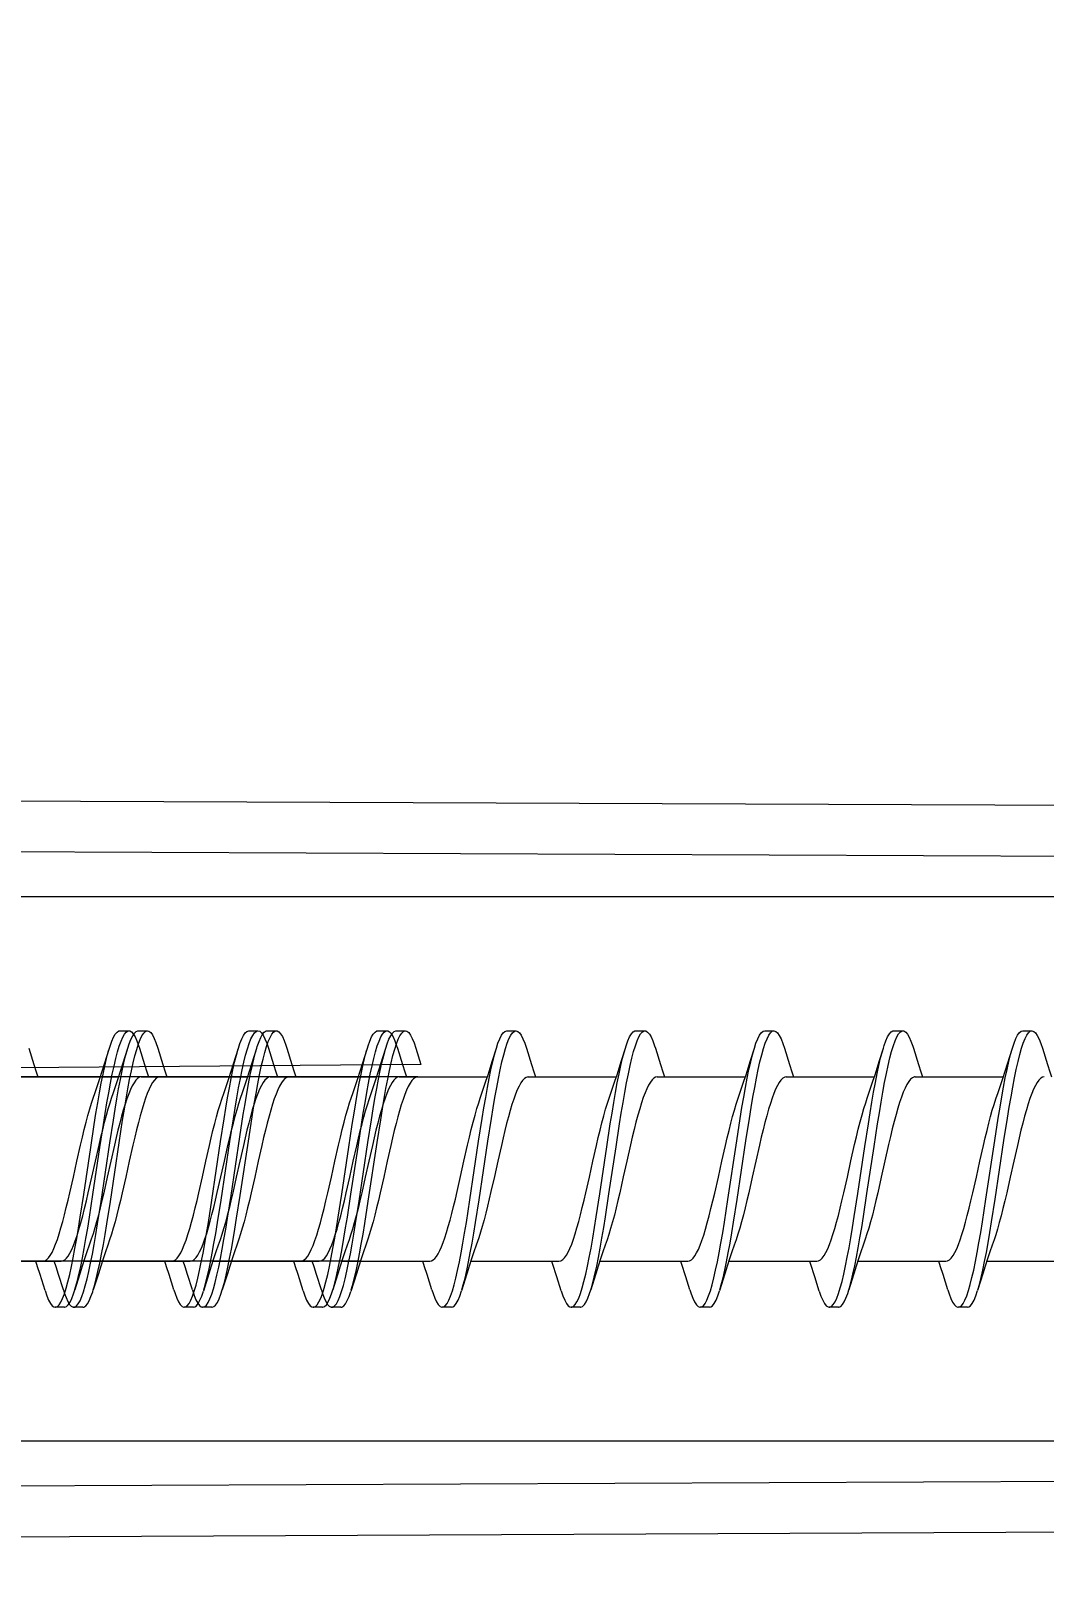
# Model space of a CAD drawing. Header units: millimetres. Extents: x -853320 to 19484, y -510814 to 9708.
# Drawn here: x 12793.67 to 12804.67, y 7130.49 to 7147.17 of the extents above; entities that cross this region are included whole.
import ezdxf

# ---------------------------------------------------------------- set-up
doc = ezdxf.new("R2010")
doc.units = ezdxf.units.MM
doc.layers.add('DS_ST_quote 1_50', color=7, linetype='Continuous')
for name, color, linetype, lineweight in [('F_ELETTRICO', 22, 'Continuous', 5), ('F_PARETE_nuove', 5, 'Continuous', 5), ('F_TUBOLARE sez.40x40', 7, 'Continuous', 5)]:
    doc.layers.add(name, color=color, linetype=linetype, lineweight=lineweight)
doc.styles.add('ARIAL', font='arial.ttf')
doc.dimstyles.new('ISO-100', dxfattribs={"dimtxt": 100, "dimasz": 5, "dimexe": 0.25, "dimexo": 6, "dimgap": 6, "dimtad": 1, "dimtxsty": 'ARIAL', "dimblk": 'ARCHTICK', "dimcen": 2.5, "dimdle": 15, "dimse1": 1, "dimse2": 1, "dimclrd": 256, "dimclre": 256, "dimclrt": 256, "dimadec": 0, "dimazin": 0, "dimtfac": 1, "dimtmove": 0, "dimatfit": 3, "dimldrblk": 'ARCHTICK', "dimfxl": 1, "dimlwd": -1, "dimlwe": -1, "dimarcsym": 0})

# ---------------------------------------------------------------- blocks, each defined once
blk = doc.blocks.new('SCATOLA INCASSO_1 P_sezione e pianta')
at = {"layer": 'F_ELETTRICO'}
for p, q in [((55461.486, -13680.195), (55437.364, -13680.087)), ((55461.477, -13680.747), (55437.364, -13680.639)), ((55462.472, -13681.173), (55437.364, -13681.173)), ((55448.551, -13682.628), (55448.451, -13682.628)), ((55448.531, -13682.724), (55448.55, -13682.774)), ((55448.751, -13682.628), (55448.651, -13682.628)), ((55448.739, -13682.743), (55448.758, -13682.797)), ((55449.951, -13682.628), (55449.851, -13682.628)), ((55449.941, -13682.748), (55449.96, -13682.803)), ((55450.151, -13682.628), (55450.051, -13682.628)), ((55450.13, -13682.72), (55450.149, -13682.77)), ((55451.351, -13682.628), (55451.251, -13682.628)), ((55451.332, -13682.725), (55451.351, -13682.775)), ((55451.551, -13682.628), (55451.451, -13682.628)), ((55451.54, -13682.744), (55451.559, -13682.799)), ((55452.751, -13682.628), (55452.651, -13682.628)), ((55452.704, -13682.669), (55452.723, -13682.704)), ((55452.723, -13682.704), (55452.742, -13682.749)), ((55452.742, -13682.749), (55452.761, -13682.805)), ((55452.751, -13682.628), (55452.765, -13682.631)), ((55452.804, -13682.669), (55452.823, -13682.704)), ((55454.151, -13682.628), (55454.051, -13682.628)), ((55454.132, -13682.726), (55454.151, -13682.777)), ((55455.551, -13682.628), (55455.451, -13682.628)), ((55455.523, -13682.705), (55455.542, -13682.751)), ((55456.951, -13682.628), (55456.851, -13682.628)), ((55456.933, -13682.727), (55456.952, -13682.778)), ((55458.351, -13682.628), (55458.251, -13682.628)), ((55458.324, -13682.706), (55458.343, -13682.752)), ((55448.719, -13682.992), (55448.664, -13682.816)), ((55448.919, -13682.992), (55448.864, -13682.816)), ((55450.119, -13682.992), (55450.06, -13682.803)), ((55450.319, -13682.992), (55450.264, -13682.816)), ((55451.519, -13682.992), (55451.464, -13682.816)), ((55451.719, -13682.992), (55451.659, -13682.799)), ((55452.919, -13682.992), (55452.861, -13682.805)), ((55453.942, -13682.805), (55453.894, -13682.959)), ((55454.319, -13682.992), (55454.264, -13682.816)), ((55455.339, -13682.816), (55455.294, -13682.959)), ((55455.719, -13682.992), (55455.661, -13682.806)), ((55456.742, -13682.804), (55456.694, -13682.959)), ((55457.119, -13682.992), (55457.064, -13682.816)), ((55458.519, -13682.992), (55458.462, -13682.808)), ((55451.762, -13683.128), (55442.717, -13683.128)), ((55447.362, -13683.128), (55448.317, -13683.128)), ((55447.562, -13683.128), (55448.517, -13683.128)), ((55448.762, -13683.128), (55449.717, -13683.128)), ((55448.962, -13683.128), (55449.917, -13683.128)), ((55450.162, -13683.128), (55451.117, -13683.128)), ((55450.362, -13683.128), (55451.317, -13683.128)), ((55451.562, -13683.128), (55452.517, -13683.128)), ((55452.962, -13683.128), (55453.917, -13683.128)), ((55454.362, -13683.128), (55455.317, -13683.128)), ((55455.762, -13683.128), (55456.717, -13683.128)), ((55457.162, -13683.128), (55458.117, -13683.128)), ((55458.562, -13683.128), (55459.517, -13683.128)), ((55448.722, -13683.604), (55448.76, -13683.851)), ((55448.822, -13683.604), (55448.86, -13683.851)), ((55448.911, -13683.534), (55448.949, -13683.777)), ((55449.011, -13683.534), (55449.049, -13683.777)), ((55450.113, -13683.546), (55450.151, -13683.79)), ((55450.213, -13683.546), (55450.251, -13683.79)), ((55450.32, -13683.595), (55450.359, -13683.842)), ((55450.42, -13683.595), (55450.459, -13683.842)), ((55451.522, -13683.607), (55451.56, -13683.854)), ((55451.622, -13683.607), (55451.66, -13683.854)), ((55451.711, -13683.537), (55451.749, -13683.78)), ((55451.811, -13683.537), (55451.849, -13683.78)), ((55452.913, -13683.549), (55452.951, -13683.793)), ((55453.013, -13683.549), (55453.051, -13683.793)), ((55454.323, -13683.61), (55454.361, -13683.858)), ((55454.423, -13683.61), (55454.461, -13683.858)), ((55455.714, -13683.552), (55455.752, -13683.796)), ((55455.814, -13683.552), (55455.852, -13683.796)), ((55457.123, -13683.614), (55457.161, -13683.861)), ((55457.223, -13683.614), (55457.261, -13683.861)), ((55458.514, -13683.555), (55458.552, -13683.8)), ((55458.614, -13683.555), (55458.652, -13683.8)), ((55448.949, -13683.777), (55449.044, -13684.413)), ((55449.049, -13683.777), (55449.144, -13684.413)), ((55450.151, -13683.79), (55450.246, -13684.426)), ((55450.251, -13683.79), (55450.346, -13684.426)), ((55451.749, -13683.78), (55451.844, -13684.417)), ((55451.849, -13683.78), (55451.944, -13684.417)), ((55448.76, -13683.851), (55448.836, -13684.362)), ((55448.86, -13683.851), (55448.936, -13684.362)), ((55449.216, -13684.041), (55449.177, -13683.87)), ((55450.359, -13683.842), (55450.454, -13684.478)), ((55450.416, -13684.041), (55450.377, -13683.868)), ((55450.459, -13683.842), (55450.554, -13684.478)), ((55451.56, -13683.854), (55451.637, -13684.365)), ((55451.66, -13683.854), (55451.737, -13684.365)), ((55451.816, -13684.041), (55451.777, -13683.868)), ((55452.951, -13683.793), (55453.046, -13684.43)), ((55453.051, -13683.793), (55453.146, -13684.43)), ((55454.21, -13683.871), (55454.248, -13684.041)), ((55454.361, -13683.858), (55454.437, -13684.368)), ((55454.461, -13683.858), (55454.537, -13684.368)), ((55455.609, -13683.867), (55455.648, -13684.041)), ((55455.752, -13683.796), (55455.847, -13684.433)), ((55455.852, -13683.796), (55455.947, -13684.433)), ((55457.161, -13683.861), (55457.238, -13684.371)), ((55457.261, -13683.861), (55457.338, -13684.371)), ((55458.409, -13683.869), (55458.448, -13684.041)), ((55458.552, -13683.8), (55458.647, -13684.436)), ((55458.652, -13683.8), (55458.747, -13684.436)), ((55458.816, -13684.041), (55458.777, -13683.868)), ((55448.687, -13684.215), (55448.726, -13684.388)), ((55448.887, -13684.214), (55448.926, -13684.387)), ((55449.093, -13684.386), (55449.055, -13684.215)), ((55450.087, -13684.214), (55450.125, -13684.384)), ((55450.287, -13684.214), (55450.325, -13684.384)), ((55450.693, -13684.385), (55450.655, -13684.214)), ((55451.487, -13684.214), (55451.526, -13684.387)), ((55451.686, -13684.213), (55451.724, -13684.381)), ((55452.093, -13684.383), (55452.054, -13684.214)), ((55452.887, -13684.215), (55452.926, -13684.388)), ((55453.293, -13684.383), (55453.254, -13684.214)), ((55454.694, -13684.389), (55454.655, -13684.215)), ((55456.094, -13684.388), (55456.055, -13684.215)), ((55457.087, -13684.217), (55457.127, -13684.393)), ((55457.495, -13684.395), (55457.455, -13684.217)), ((55448.836, -13684.362), (55448.874, -13684.61)), ((55448.936, -13684.362), (55448.974, -13684.61)), ((55449.044, -13684.413), (55449.082, -13684.66)), ((55449.144, -13684.413), (55449.182, -13684.66)), ((55450.246, -13684.426), (55450.284, -13684.672)), ((55450.346, -13684.426), (55450.384, -13684.672)), ((55451.637, -13684.365), (55451.675, -13684.613)), ((55451.737, -13684.365), (55451.775, -13684.613)), ((55451.844, -13684.417), (55451.883, -13684.663)), ((55451.944, -13684.417), (55451.983, -13684.663)), ((55453.046, -13684.43), (55453.085, -13684.675)), ((55453.146, -13684.43), (55453.185, -13684.675)), ((55454.437, -13684.368), (55454.475, -13684.617)), ((55454.537, -13684.368), (55454.575, -13684.617)), ((55455.847, -13684.433), (55455.885, -13684.678)), ((55455.947, -13684.433), (55455.985, -13684.678)), ((55457.238, -13684.371), (55457.276, -13684.62)), ((55457.338, -13684.371), (55457.376, -13684.62)), ((55458.647, -13684.436), (55458.686, -13684.681)), ((55458.747, -13684.436), (55458.786, -13684.681)), ((55450.454, -13684.478), (55450.492, -13684.721)), ((55450.554, -13684.478), (55450.592, -13684.721)), ((55452.385, -13685.128), (55443.34, -13685.128)), ((55447.985, -13685.128), (55448.94, -13685.128)), ((55448.185, -13685.128), (55449.14, -13685.128)), ((55448.986, -13685.27), (55449.039, -13685.44)), ((55449.186, -13685.27), (55449.239, -13685.44)), ((55449.385, -13685.128), (55450.34, -13685.128)), ((55449.585, -13685.128), (55450.54, -13685.128)), ((55450.386, -13685.27), (55450.439, -13685.44)), ((55450.586, -13685.27), (55450.639, -13685.44)), ((55450.785, -13685.128), (55451.74, -13685.128)), ((55450.985, -13685.128), (55451.94, -13685.128)), ((55451.786, -13685.27), (55451.839, -13685.44)), ((55451.986, -13685.27), (55452.039, -13685.44)), ((55452.185, -13685.128), (55453.14, -13685.128)), ((55453.148, -13685.152), (55453.194, -13685.296)), ((55453.585, -13685.128), (55454.54, -13685.128)), ((55454.548, -13685.152), (55454.594, -13685.296)), ((55454.985, -13685.128), (55455.94, -13685.128)), ((55455.948, -13685.152), (55455.994, -13685.296)), ((55456.385, -13685.128), (55457.34, -13685.128)), ((55457.348, -13685.152), (55457.394, -13685.296)), ((55457.785, -13685.128), (55458.74, -13685.128)), ((55458.786, -13685.27), (55458.839, -13685.44)), ((55453.194, -13685.296), (55453.239, -13685.44)), ((55454.594, -13685.296), (55454.639, -13685.44)), ((55455.994, -13685.296), (55456.039, -13685.44)), ((55457.394, -13685.296), (55457.439, -13685.44)), ((55449.146, -13685.463), (55449.165, -13685.516)), ((55449.354, -13685.486), (55449.373, -13685.535)), ((55450.556, -13685.491), (55450.575, -13685.54)), ((55450.744, -13685.458), (55450.763, -13685.512)), ((55451.946, -13685.464), (55451.965, -13685.517)), ((55452.154, -13685.487), (55452.173, -13685.536)), ((55453.356, -13685.493), (55453.375, -13685.541)), ((55454.747, -13685.466), (55454.766, -13685.519)), ((55456.156, -13685.494), (55456.176, -13685.542)), ((55457.547, -13685.467), (55457.566, -13685.52)), ((55458.957, -13685.495), (55458.976, -13685.543)), ((55449.151, -13685.628), (55449.251, -13685.628)), ((55449.351, -13685.628), (55449.451, -13685.628)), ((55450.551, -13685.628), (55450.651, -13685.628)), ((55450.751, -13685.628), (55450.851, -13685.628)), ((55451.951, -13685.628), (55452.051, -13685.628)), ((55452.151, -13685.628), (55452.251, -13685.628)), ((55453.351, -13685.628), (55453.451, -13685.628)), ((55454.751, -13685.628), (55454.851, -13685.628)), ((55456.151, -13685.628), (55456.251, -13685.628)), ((55457.551, -13685.628), (55457.651, -13685.628)), ((55458.951, -13685.628), (55459.051, -13685.628)), ((55468.094, -13687.082), (55437.364, -13687.082)), ((55437.364, -13687.617), (55468.094, -13687.489)), ((55437.364, -13688.169), (55468.094, -13688.041))]:
    blk.add_line(p, q, dxfattribs=at)
for points in [[(55448.341, -13682.808), (55448.36, -13682.752), (55448.379, -13682.706), (55448.398, -13682.67), (55448.417, -13682.645), (55448.436, -13682.631), (55448.451, -13682.628)], [(55448.451, -13682.628), (55448.455, -13682.628), (55448.474, -13682.636), (55448.493, -13682.654), (55448.512, -13682.684), (55448.531, -13682.724)], [(55448.539, -13682.816), (55448.549, -13682.784), (55448.568, -13682.732), (55448.587, -13682.69), (55448.606, -13682.659), (55448.625, -13682.638), (55448.644, -13682.629), (55448.651, -13682.628)], [(55448.55, -13682.774), (55448.569, -13682.834), (55448.589, -13682.903), (55448.608, -13682.982), (55448.627, -13683.069), (55448.646, -13683.163)], [(55448.551, -13682.628), (55448.555, -13682.628), (55448.574, -13682.636), (55448.593, -13682.654), (55448.612, -13682.684), (55448.631, -13682.724), (55448.65, -13682.774), (55448.664, -13682.816)], [(55448.651, -13682.628), (55448.663, -13682.63), (55448.682, -13682.642), (55448.701, -13682.665), (55448.72, -13682.699), (55448.739, -13682.743)], [(55448.751, -13682.628), (55448.763, -13682.63), (55448.782, -13682.642), (55448.801, -13682.665), (55448.82, -13682.699), (55448.839, -13682.743), (55448.858, -13682.797), (55448.864, -13682.816)], [(55449.739, -13682.816), (55449.751, -13682.778), (55449.77, -13682.727), (55449.789, -13682.687), (55449.808, -13682.656), (55449.827, -13682.637), (55449.846, -13682.628), (55449.851, -13682.628)], [(55449.851, -13682.628), (55449.865, -13682.631), (55449.884, -13682.644), (55449.903, -13682.668), (55449.922, -13682.703), (55449.941, -13682.748)], [(55449.939, -13682.816), (55449.958, -13682.756), (55449.978, -13682.709), (55449.997, -13682.673), (55450.016, -13682.647), (55450.035, -13682.632), (55450.051, -13682.628)], [(55449.951, -13682.628), (55449.965, -13682.631), (55449.984, -13682.644), (55450.003, -13682.668), (55450.022, -13682.703), (55450.041, -13682.748), (55450.06, -13682.803)], [(55450.051, -13682.628), (55450.054, -13682.628), (55450.073, -13682.635), (55450.092, -13682.652), (55450.111, -13682.681), (55450.13, -13682.72)], [(55450.149, -13682.77), (55450.168, -13682.829), (55450.187, -13682.898), (55450.206, -13682.975), (55450.225, -13683.062), (55450.244, -13683.156)], [(55450.151, -13682.628), (55450.154, -13682.628), (55450.173, -13682.635), (55450.192, -13682.652), (55450.211, -13682.681), (55450.23, -13682.72), (55450.249, -13682.77), (55450.264, -13682.816)], [(55451.141, -13682.807), (55451.16, -13682.751), (55451.179, -13682.705), (55451.199, -13682.67), (55451.218, -13682.645), (55451.237, -13682.631), (55451.251, -13682.628)], [(55451.251, -13682.628), (55451.256, -13682.628), (55451.275, -13682.636), (55451.294, -13682.655), (55451.313, -13682.685), (55451.332, -13682.725)], [(55451.339, -13682.816), (55451.349, -13682.783), (55451.368, -13682.731), (55451.387, -13682.689), (55451.406, -13682.658), (55451.425, -13682.638), (55451.444, -13682.628), (55451.451, -13682.628)], [(55451.351, -13682.628), (55451.356, -13682.628), (55451.375, -13682.636), (55451.394, -13682.655), (55451.413, -13682.685), (55451.432, -13682.725), (55451.451, -13682.775), (55451.464, -13682.816)], [(55451.351, -13682.775), (55451.37, -13682.835), (55451.389, -13682.905), (55451.408, -13682.984), (55451.427, -13683.071), (55451.446, -13683.166)], [(55451.451, -13682.628), (55451.463, -13682.63), (55451.483, -13682.642), (55451.502, -13682.666), (55451.521, -13682.7), (55451.54, -13682.744)], [(55451.551, -13682.628), (55451.563, -13682.63), (55451.583, -13682.642), (55451.602, -13682.666), (55451.621, -13682.7), (55451.64, -13682.744), (55451.659, -13682.799)], [(55452.539, -13682.816), (55452.551, -13682.777), (55452.57, -13682.726), (55452.589, -13682.686), (55452.608, -13682.656), (55452.627, -13682.636), (55452.646, -13682.628), (55452.651, -13682.628)], [(55452.651, -13682.628), (55452.665, -13682.631), (55452.684, -13682.644), (55452.704, -13682.669)], [(55452.765, -13682.631), (55452.784, -13682.644), (55452.804, -13682.669)], [(55452.823, -13682.704), (55452.842, -13682.749), (55452.861, -13682.805)], [(55453.942, -13682.805), (55453.961, -13682.75), (55453.98, -13682.704), (55453.999, -13682.669), (55454.018, -13682.644), (55454.037, -13682.631), (55454.051, -13682.628)], [(55454.051, -13682.628), (55454.056, -13682.628), (55454.075, -13682.636), (55454.094, -13682.656), (55454.113, -13682.685), (55454.132, -13682.726)], [(55454.151, -13682.628), (55454.156, -13682.628), (55454.175, -13682.636), (55454.194, -13682.656), (55454.213, -13682.685), (55454.232, -13682.726), (55454.251, -13682.777), (55454.264, -13682.816)], [(55454.151, -13682.777), (55454.17, -13682.837), (55454.189, -13682.907), (55454.209, -13682.986), (55454.228, -13683.073), (55454.247, -13683.168)], [(55455.339, -13682.816), (55455.352, -13682.775), (55455.371, -13682.725), (55455.39, -13682.685), (55455.409, -13682.655), (55455.428, -13682.636), (55455.447, -13682.628), (55455.451, -13682.628)], [(55455.451, -13682.628), (55455.466, -13682.631), (55455.485, -13682.645), (55455.504, -13682.67), (55455.523, -13682.705)], [(55455.542, -13682.751), (55455.561, -13682.806), (55455.58, -13682.872), (55455.599, -13682.947), (55455.618, -13683.03), (55455.637, -13683.121)], [(55455.551, -13682.628), (55455.566, -13682.631), (55455.585, -13682.645), (55455.604, -13682.67), (55455.623, -13682.705), (55455.642, -13682.751), (55455.661, -13682.806)], [(55456.742, -13682.804), (55456.761, -13682.748), (55456.78, -13682.703), (55456.799, -13682.668), (55456.819, -13682.644), (55456.838, -13682.631), (55456.851, -13682.628)], [(55456.851, -13682.628), (55456.857, -13682.628), (55456.876, -13682.637), (55456.895, -13682.656), (55456.914, -13682.686), (55456.933, -13682.727)], [(55456.951, -13682.628), (55456.957, -13682.628), (55456.976, -13682.637), (55456.995, -13682.656), (55457.014, -13682.686), (55457.033, -13682.727), (55457.052, -13682.778), (55457.064, -13682.816)], [(55456.952, -13682.778), (55456.971, -13682.839), (55456.99, -13682.909), (55457.009, -13682.988), (55457.028, -13683.076), (55457.047, -13683.171)], [(55458.139, -13682.816), (55458.152, -13682.774), (55458.171, -13682.724), (55458.19, -13682.684), (55458.209, -13682.654), (55458.228, -13682.636), (55458.247, -13682.628), (55458.251, -13682.628)], [(55458.251, -13682.628), (55458.266, -13682.631), (55458.285, -13682.645), (55458.304, -13682.67), (55458.324, -13682.706)], [(55458.343, -13682.752), (55458.362, -13682.808), (55458.381, -13682.874), (55458.4, -13682.949), (55458.419, -13683.032), (55458.438, -13683.123)], [(55458.351, -13682.628), (55458.366, -13682.631), (55458.385, -13682.645), (55458.404, -13682.67), (55458.424, -13682.706), (55458.443, -13682.752), (55458.462, -13682.808)], [(55448.341, -13682.808), (55448.286, -13682.985), (55448.26, -13683.066), (55448.24, -13683.128)], [(55448.539, -13682.816), (55448.486, -13682.985), (55448.46, -13683.066), (55448.44, -13683.128)], [(55448.664, -13682.816), (55448.669, -13682.834), (55448.689, -13682.903), (55448.708, -13682.982), (55448.727, -13683.069), (55448.746, -13683.163)], [(55448.758, -13682.797), (55448.777, -13682.861), (55448.796, -13682.935)], [(55448.796, -13682.935), (55448.815, -13683.016), (55448.834, -13683.107)], [(55448.864, -13682.816), (55448.877, -13682.861), (55448.896, -13682.935), (55448.915, -13683.016), (55448.934, -13683.107)], [(55449.739, -13682.816), (55449.686, -13682.985), (55449.66, -13683.066), (55449.64, -13683.128)], [(55449.939, -13682.816), (55449.886, -13682.985), (55449.86, -13683.066), (55449.84, -13683.128)], [(55449.96, -13682.803), (55449.979, -13682.868), (55449.998, -13682.942), (55450.017, -13683.025), (55450.036, -13683.116)], [(55450.064, -13682.816), (55450.079, -13682.868), (55450.098, -13682.942), (55450.117, -13683.025), (55450.136, -13683.116)], [(55450.264, -13682.816), (55450.268, -13682.829), (55450.287, -13682.898), (55450.306, -13682.975), (55450.325, -13683.062), (55450.344, -13683.156)], [(55451.141, -13682.807), (55451.086, -13682.985), (55451.06, -13683.066), (55451.04, -13683.128)], [(55451.339, -13682.816), (55451.286, -13682.985), (55451.26, -13683.066), (55451.24, -13683.128)], [(55451.464, -13682.816), (55451.47, -13682.835), (55451.489, -13682.905), (55451.508, -13682.984), (55451.527, -13683.071), (55451.546, -13683.166)], [(55451.559, -13682.799), (55451.578, -13682.863), (55451.597, -13682.936)], [(55451.597, -13682.936), (55451.616, -13683.019), (55451.635, -13683.109)], [(55451.664, -13682.816), (55451.678, -13682.863), (55451.697, -13682.936), (55451.716, -13683.019), (55451.735, -13683.109)], [(55452.539, -13682.816), (55452.486, -13682.985), (55452.46, -13683.066), (55452.44, -13683.128)], [(55452.761, -13682.805), (55452.78, -13682.87), (55452.799, -13682.944), (55452.818, -13683.028), (55452.837, -13683.119), (55452.856, -13683.217), (55452.875, -13683.322), (55452.894, -13683.433), (55452.913, -13683.549)], [(55452.864, -13682.816), (55452.88, -13682.87), (55452.899, -13682.944), (55452.918, -13683.028), (55452.937, -13683.119)], [(55454.264, -13682.816), (55454.27, -13682.837), (55454.289, -13682.907), (55454.309, -13682.986), (55454.328, -13683.073), (55454.347, -13683.168)], [(55455.664, -13682.816), (55455.68, -13682.872), (55455.699, -13682.947), (55455.718, -13683.03), (55455.737, -13683.121)], [(55457.064, -13682.816), (55457.071, -13682.839), (55457.09, -13682.909), (55457.109, -13682.988), (55457.128, -13683.076), (55457.147, -13683.171)], [(55458.139, -13682.816), (55458.086, -13682.985), (55458.06, -13683.066), (55458.04, -13683.128)], [(55458.464, -13682.816), (55458.481, -13682.874), (55458.5, -13682.949), (55458.519, -13683.032), (55458.538, -13683.123)], [(55448.842, -13683.366), (55448.821, -13683.303), (55448.795, -13683.229), (55448.77, -13683.152), (55448.745, -13683.073), (55448.719, -13682.992)], [(55448.834, -13683.107), (55448.854, -13683.204), (55448.873, -13683.308), (55448.892, -13683.419), (55448.911, -13683.534)], [(55449.04, -13683.359), (55449.021, -13683.303), (55448.995, -13683.229), (55448.97, -13683.152), (55448.945, -13683.073), (55448.919, -13682.992)], [(55448.934, -13683.107), (55448.954, -13683.204), (55448.973, -13683.308), (55448.992, -13683.419), (55449.011, -13683.534)], [(55450.036, -13683.116), (55450.055, -13683.214), (55450.074, -13683.319), (55450.094, -13683.43), (55450.113, -13683.546)], [(55450.24, -13683.359), (55450.221, -13683.303), (55450.195, -13683.229), (55450.17, -13683.152), (55450.145, -13683.073), (55450.119, -13682.992)], [(55450.136, -13683.116), (55450.155, -13683.214), (55450.174, -13683.319), (55450.194, -13683.43), (55450.213, -13683.546)], [(55450.442, -13683.365), (55450.421, -13683.303), (55450.395, -13683.229), (55450.37, -13683.152), (55450.345, -13683.073), (55450.319, -13682.992)], [(55451.64, -13683.359), (55451.621, -13683.303), (55451.595, -13683.229), (55451.57, -13683.152), (55451.545, -13683.073), (55451.519, -13682.992)], [(55451.635, -13683.109), (55451.654, -13683.207), (55451.673, -13683.311), (55451.692, -13683.422), (55451.711, -13683.537)], [(55451.842, -13683.366), (55451.821, -13683.303), (55451.795, -13683.229), (55451.77, -13683.152), (55451.745, -13683.073), (55451.719, -13682.992)], [(55451.735, -13683.109), (55451.754, -13683.207), (55451.773, -13683.311), (55451.792, -13683.422), (55451.811, -13683.537)], [(55453.021, -13683.303), (55452.995, -13683.229), (55452.97, -13683.152), (55452.945, -13683.073), (55452.919, -13682.992)], [(55452.937, -13683.119), (55452.956, -13683.217), (55452.975, -13683.322), (55452.994, -13683.433), (55453.013, -13683.549)], [(55453.894, -13682.959), (55453.848, -13683.103), (55453.84, -13683.128)], [(55454.44, -13683.359), (55454.421, -13683.303), (55454.395, -13683.229), (55454.37, -13683.152), (55454.345, -13683.073), (55454.319, -13682.992)], [(55455.294, -13682.959), (55455.248, -13683.103), (55455.24, -13683.128)], [(55455.637, -13683.121), (55455.656, -13683.22), (55455.675, -13683.325), (55455.695, -13683.436), (55455.714, -13683.552)], [(55455.84, -13683.359), (55455.821, -13683.303), (55455.795, -13683.229), (55455.77, -13683.152), (55455.745, -13683.073), (55455.719, -13682.992)], [(55455.737, -13683.121), (55455.756, -13683.22), (55455.775, -13683.325), (55455.795, -13683.436), (55455.814, -13683.552)], [(55456.694, -13682.959), (55456.648, -13683.103), (55456.64, -13683.128)], [(55457.242, -13683.365), (55457.221, -13683.303), (55457.195, -13683.229), (55457.17, -13683.152), (55457.145, -13683.073), (55457.119, -13682.992)], [(55458.64, -13683.359), (55458.621, -13683.303), (55458.595, -13683.229), (55458.57, -13683.152), (55458.545, -13683.073), (55458.519, -13682.992)], [(55448.317, -13683.128), (55448.338, -13683.132), (55448.357, -13683.144), (55448.377, -13683.163), (55448.396, -13683.19), (55448.416, -13683.223), (55448.435, -13683.264), (55448.454, -13683.311), (55448.474, -13683.364), (55448.493, -13683.423), (55448.513, -13683.488), (55448.532, -13683.558), (55448.552, -13683.632), (55448.571, -13683.709), (55448.59, -13683.789), (55448.61, -13683.871)], [(55448.517, -13683.128), (55448.535, -13683.131), (55448.554, -13683.141), (55448.573, -13683.159), (55448.592, -13683.184), (55448.611, -13683.215), (55448.63, -13683.254), (55448.649, -13683.299), (55448.669, -13683.35), (55448.688, -13683.408), (55448.708, -13683.473), (55448.728, -13683.544), (55448.749, -13683.619), (55448.769, -13683.699), (55448.789, -13683.783), (55448.809, -13683.868)], [(55448.646, -13683.163), (55448.665, -13683.265), (55448.684, -13683.373), (55448.703, -13683.486), (55448.722, -13683.604)], [(55448.746, -13683.163), (55448.765, -13683.265), (55448.784, -13683.373), (55448.803, -13683.486), (55448.822, -13683.604)], [(55449.717, -13683.128), (55449.736, -13683.131), (55449.755, -13683.142), (55449.775, -13683.161), (55449.794, -13683.186), (55449.813, -13683.219), (55449.833, -13683.258), (55449.852, -13683.305), (55449.871, -13683.357), (55449.891, -13683.416), (55449.911, -13683.482), (55449.931, -13683.553), (55449.951, -13683.628), (55449.97, -13683.706), (55449.99, -13683.788), (55450.01, -13683.871)], [(55449.917, -13683.128), (55449.939, -13683.133), (55449.959, -13683.146), (55449.979, -13683.166), (55449.999, -13683.194), (55450.018, -13683.228), (55450.037, -13683.269), (55450.056, -13683.316), (55450.075, -13683.369), (55450.095, -13683.428), (55450.114, -13683.492), (55450.133, -13683.561), (55450.152, -13683.634), (55450.171, -13683.71), (55450.191, -13683.79), (55450.21, -13683.872)], [(55450.244, -13683.156), (55450.263, -13683.257), (55450.282, -13683.364), (55450.301, -13683.477), (55450.32, -13683.595)], [(55450.344, -13683.156), (55450.363, -13683.257), (55450.382, -13683.364), (55450.401, -13683.477), (55450.42, -13683.595)], [(55451.117, -13683.128), (55451.135, -13683.131), (55451.154, -13683.141), (55451.173, -13683.159), (55451.192, -13683.184), (55451.211, -13683.215), (55451.23, -13683.254), (55451.25, -13683.299), (55451.269, -13683.351), (55451.289, -13683.409), (55451.308, -13683.474), (55451.329, -13683.544), (55451.349, -13683.62), (55451.369, -13683.7), (55451.389, -13683.783), (55451.409, -13683.869)], [(55451.317, -13683.128), (55451.337, -13683.132), (55451.356, -13683.143), (55451.376, -13683.162), (55451.395, -13683.187), (55451.414, -13683.22), (55451.433, -13683.259), (55451.452, -13683.305), (55451.471, -13683.356), (55451.49, -13683.413), (55451.509, -13683.477), (55451.529, -13683.546), (55451.549, -13683.621), (55451.569, -13683.7), (55451.589, -13683.783), (55451.609, -13683.868)], [(55451.446, -13683.166), (55451.465, -13683.267), (55451.484, -13683.376), (55451.503, -13683.489), (55451.522, -13683.607)], [(55451.546, -13683.166), (55451.565, -13683.267), (55451.584, -13683.376), (55451.603, -13683.489), (55451.622, -13683.607)], [(55452.517, -13683.128), (55452.535, -13683.131), (55452.553, -13683.141), (55452.571, -13683.157), (55452.589, -13683.178)], [(55452.589, -13683.178), (55452.607, -13683.207), (55452.625, -13683.242), (55452.643, -13683.283), (55452.661, -13683.33), (55452.68, -13683.382), (55452.698, -13683.44), (55452.717, -13683.504), (55452.736, -13683.573), (55452.755, -13683.647), (55452.775, -13683.723), (55452.794, -13683.802), (55452.812, -13683.883)], [(55453.917, -13683.128), (55453.939, -13683.132), (55453.959, -13683.145), (55453.979, -13683.165), (55453.998, -13683.193), (55454.017, -13683.227), (55454.036, -13683.267), (55454.056, -13683.314), (55454.075, -13683.367), (55454.094, -13683.426), (55454.113, -13683.49), (55454.133, -13683.559), (55454.152, -13683.632), (55454.171, -13683.709), (55454.19, -13683.789), (55454.21, -13683.871)], [(55454.247, -13683.168), (55454.266, -13683.27), (55454.285, -13683.378), (55454.304, -13683.492), (55454.323, -13683.61)], [(55454.347, -13683.168), (55454.366, -13683.27), (55454.385, -13683.378), (55454.404, -13683.492), (55454.423, -13683.61)], [(55455.317, -13683.128), (55455.336, -13683.131), (55455.355, -13683.142), (55455.374, -13683.16), (55455.393, -13683.185), (55455.412, -13683.217), (55455.432, -13683.256), (55455.451, -13683.301), (55455.47, -13683.352), (55455.489, -13683.41), (55455.509, -13683.474), (55455.528, -13683.544), (55455.548, -13683.619), (55455.568, -13683.698), (55455.589, -13683.782), (55455.609, -13683.867)], [(55456.717, -13683.128), (55456.736, -13683.131), (55456.756, -13683.143), (55456.776, -13683.162), (55456.796, -13683.189), (55456.815, -13683.223), (55456.835, -13683.263), (55456.854, -13683.31), (55456.873, -13683.361), (55456.892, -13683.419), (55456.911, -13683.482), (55456.93, -13683.551), (55456.95, -13683.624), (55456.969, -13683.702), (55456.989, -13683.784), (55457.009, -13683.868)], [(55457.047, -13683.171), (55457.066, -13683.273), (55457.085, -13683.381), (55457.104, -13683.495), (55457.123, -13683.614)], [(55457.147, -13683.171), (55457.166, -13683.273), (55457.185, -13683.381), (55457.204, -13683.495), (55457.223, -13683.614)], [(55458.117, -13683.128), (55458.136, -13683.131), (55458.156, -13683.143), (55458.176, -13683.162), (55458.196, -13683.189), (55458.215, -13683.223), (55458.235, -13683.263), (55458.254, -13683.309), (55458.273, -13683.361), (55458.292, -13683.418), (55458.311, -13683.481), (55458.33, -13683.55), (55458.35, -13683.624), (55458.369, -13683.702), (55458.389, -13683.784), (55458.409, -13683.869)], [(55458.438, -13683.123), (55458.457, -13683.222), (55458.476, -13683.328), (55458.495, -13683.439), (55458.514, -13683.555)], [(55458.538, -13683.123), (55458.557, -13683.222), (55458.576, -13683.328), (55458.595, -13683.439), (55458.614, -13683.555)], [(55448.977, -13683.87), (55448.958, -13683.787), (55448.938, -13683.706), (55448.919, -13683.628), (55448.9, -13683.556), (55448.88, -13683.488), (55448.861, -13683.424), (55448.842, -13683.366)], [(55449.177, -13683.87), (55449.158, -13683.788), (55449.139, -13683.707), (55449.119, -13683.63), (55449.1, -13683.556), (55449.08, -13683.486), (55449.061, -13683.421), (55449.04, -13683.359)], [(55450.377, -13683.868), (55450.357, -13683.783), (55450.337, -13683.701), (55450.317, -13683.623), (55450.298, -13683.549), (55450.278, -13683.48), (55450.259, -13683.416), (55450.24, -13683.359)], [(55450.577, -13683.87), (55450.558, -13683.787), (55450.538, -13683.706), (55450.519, -13683.629), (55450.5, -13683.556), (55450.48, -13683.487), (55450.461, -13683.424), (55450.442, -13683.365)], [(55451.777, -13683.868), (55451.757, -13683.782), (55451.737, -13683.699), (55451.717, -13683.62), (55451.697, -13683.545), (55451.677, -13683.475), (55451.657, -13683.411), (55451.64, -13683.359)], [(55451.977, -13683.87), (55451.958, -13683.787), (55451.938, -13683.706), (55451.919, -13683.628), (55451.9, -13683.555), (55451.88, -13683.487), (55451.861, -13683.424), (55451.842, -13683.366)], [(55453.18, -13683.884), (55453.162, -13683.803), (55453.143, -13683.724), (55453.124, -13683.648), (55453.105, -13683.575), (55453.086, -13683.506), (55453.067, -13683.442), (55453.048, -13683.383), (55453.021, -13683.303)], [(55454.577, -13683.871), (55454.558, -13683.788), (55454.539, -13683.707), (55454.519, -13683.629), (55454.499, -13683.554), (55454.479, -13683.483), (55454.46, -13683.418), (55454.44, -13683.359)], [(55455.977, -13683.87), (55455.958, -13683.788), (55455.939, -13683.707), (55455.919, -13683.63), (55455.9, -13683.556), (55455.88, -13683.486), (55455.861, -13683.422), (55455.84, -13683.359)], [(55457.377, -13683.87), (55457.358, -13683.787), (55457.338, -13683.706), (55457.319, -13683.629), (55457.3, -13683.556), (55457.28, -13683.487), (55457.261, -13683.424), (55457.242, -13683.365)], [(55458.777, -13683.868), (55458.757, -13683.783), (55458.737, -13683.7), (55458.717, -13683.621), (55458.697, -13683.546), (55458.677, -13683.476), (55458.658, -13683.412), (55458.64, -13683.359)], [(55448.61, -13683.871), (55448.648, -13684.041), (55448.687, -13684.215)], [(55448.809, -13683.868), (55448.848, -13684.041), (55448.887, -13684.214)], [(55449.055, -13684.215), (55449.016, -13684.041), (55448.977, -13683.87)], [(55450.01, -13683.871), (55450.048, -13684.042), (55450.087, -13684.214)], [(55450.21, -13683.872), (55450.248, -13684.042), (55450.287, -13684.214)], [(55450.655, -13684.214), (55450.616, -13684.041), (55450.577, -13683.87)], [(55451.409, -13683.869), (55451.448, -13684.041), (55451.487, -13684.214)], [(55451.609, -13683.868), (55451.648, -13684.041), (55451.686, -13684.213)], [(55452.054, -13684.214), (55452.016, -13684.041), (55451.977, -13683.87)], [(55452.812, -13683.883), (55452.849, -13684.046), (55452.887, -13684.215)], [(55453.254, -13684.214), (55453.217, -13684.046), (55453.18, -13683.884)], [(55454.655, -13684.215), (55454.616, -13684.042), (55454.577, -13683.871)], [(55456.055, -13684.215), (55456.016, -13684.041), (55455.977, -13683.87)], [(55457.009, -13683.868), (55457.048, -13684.041), (55457.087, -13684.217)], [(55457.455, -13684.217), (55457.416, -13684.041), (55457.377, -13683.87)], [(55449.294, -13684.388), (55449.255, -13684.215), (55449.216, -13684.041)], [(55450.493, -13684.385), (55450.455, -13684.215), (55450.416, -13684.041)], [(55451.893, -13684.385), (55451.855, -13684.214), (55451.816, -13684.041)], [(55454.248, -13684.041), (55454.286, -13684.214), (55454.325, -13684.385)], [(55455.648, -13684.041), (55455.687, -13684.214), (55455.725, -13684.384)], [(55458.448, -13684.041), (55458.487, -13684.214), (55458.525, -13684.385)], [(55458.893, -13684.385), (55458.855, -13684.214), (55458.816, -13684.041)], [(55448.726, -13684.388), (55448.746, -13684.474), (55448.766, -13684.556), (55448.786, -13684.636), (55448.806, -13684.71), (55448.826, -13684.78), (55448.845, -13684.844), (55448.863, -13684.897)], [(55448.926, -13684.387), (55448.946, -13684.472), (55448.966, -13684.555), (55448.986, -13684.635), (55449.006, -13684.711), (55449.026, -13684.781), (55449.046, -13684.846), (55449.063, -13684.897)], [(55449.385, -13685.128), (55449.365, -13685.124), (55449.345, -13685.112), (55449.325, -13685.092), (55449.306, -13685.065), (55449.286, -13685.031), (55449.267, -13684.99), (55449.248, -13684.943), (55449.228, -13684.89), (55449.209, -13684.832), (55449.19, -13684.768), (55449.171, -13684.7), (55449.152, -13684.627), (55449.132, -13684.55), (55449.113, -13684.469), (55449.093, -13684.386)], [(55449.585, -13685.128), (55449.568, -13685.125), (55449.547, -13685.113), (55449.527, -13685.094), (55449.508, -13685.068), (55449.488, -13685.034), (55449.469, -13684.994), (55449.45, -13684.948), (55449.431, -13684.897), (55449.412, -13684.84), (55449.393, -13684.776), (55449.373, -13684.707), (55449.353, -13684.633), (55449.334, -13684.555), (55449.314, -13684.472), (55449.294, -13684.388)], [(55450.125, -13684.384), (55450.144, -13684.466), (55450.163, -13684.546), (55450.183, -13684.622), (55450.202, -13684.695), (55450.221, -13684.764), (55450.24, -13684.828), (55450.259, -13684.887)], [(55450.325, -13684.384), (55450.345, -13684.468), (55450.364, -13684.549), (55450.384, -13684.627), (55450.404, -13684.702), (55450.424, -13684.773), (55450.443, -13684.838), (55450.463, -13684.897)], [(55450.785, -13685.128), (55450.766, -13685.124), (55450.746, -13685.112), (55450.727, -13685.093), (55450.707, -13685.067), (55450.688, -13685.033), (55450.668, -13684.993), (55450.649, -13684.946), (55450.629, -13684.893), (55450.61, -13684.834), (55450.59, -13684.769), (55450.571, -13684.699), (55450.551, -13684.626), (55450.532, -13684.548), (55450.513, -13684.468), (55450.493, -13684.385)], [(55450.985, -13685.128), (55450.964, -13685.123), (55450.944, -13685.111), (55450.924, -13685.09), (55450.905, -13685.063), (55450.885, -13685.029), (55450.866, -13684.988), (55450.847, -13684.942), (55450.828, -13684.889), (55450.809, -13684.831), (55450.79, -13684.768), (55450.771, -13684.7), (55450.752, -13684.627), (55450.732, -13684.55), (55450.713, -13684.469), (55450.693, -13684.385)], [(55451.526, -13684.387), (55451.546, -13684.472), (55451.566, -13684.556), (55451.586, -13684.636), (55451.606, -13684.711), (55451.626, -13684.782), (55451.646, -13684.847), (55451.663, -13684.897)], [(55451.724, -13684.381), (55451.743, -13684.463), (55451.762, -13684.542), (55451.781, -13684.618), (55451.801, -13684.691), (55451.82, -13684.76), (55451.839, -13684.825), (55451.858, -13684.884), (55451.884, -13684.96)], [(55452.185, -13685.128), (55452.166, -13685.124), (55452.147, -13685.113), (55452.127, -13685.094), (55452.108, -13685.068), (55452.089, -13685.035), (55452.069, -13684.995), (55452.05, -13684.949), (55452.03, -13684.896), (55452.011, -13684.837), (55451.991, -13684.772), (55451.971, -13684.701), (55451.952, -13684.626), (55451.932, -13684.548), (55451.913, -13684.468), (55451.893, -13684.385)], [(55452.385, -13685.128), (55452.38, -13685.128), (55452.361, -13685.122), (55452.341, -13685.108), (55452.322, -13685.087), (55452.302, -13685.06), (55452.283, -13685.025), (55452.264, -13684.984), (55452.245, -13684.936), (55452.226, -13684.883), (55452.207, -13684.825), (55452.188, -13684.761), (55452.169, -13684.693), (55452.15, -13684.621), (55452.131, -13684.545), (55452.112, -13684.465), (55452.093, -13684.383)], [(55452.926, -13684.388), (55452.946, -13684.474), (55452.966, -13684.557), (55452.986, -13684.637), (55453.007, -13684.713), (55453.027, -13684.784), (55453.047, -13684.848), (55453.063, -13684.897)], [(55453.585, -13685.128), (55453.583, -13685.128), (55453.563, -13685.123), (55453.543, -13685.11), (55453.523, -13685.089), (55453.504, -13685.062), (55453.485, -13685.028), (55453.466, -13684.987), (55453.446, -13684.94), (55453.427, -13684.887), (55453.408, -13684.828), (55453.389, -13684.764), (55453.37, -13684.695), (55453.35, -13684.622), (55453.331, -13684.545), (55453.312, -13684.466), (55453.293, -13684.383)], [(55454.325, -13684.385), (55454.345, -13684.469), (55454.365, -13684.551), (55454.384, -13684.629), (55454.404, -13684.705), (55454.424, -13684.776), (55454.444, -13684.841), (55454.463, -13684.897)], [(55454.985, -13685.128), (55454.967, -13685.124), (55454.948, -13685.114), (55454.929, -13685.096), (55454.91, -13685.071), (55454.89, -13685.039), (55454.871, -13685), (55454.852, -13684.955), (55454.833, -13684.904), (55454.814, -13684.846), (55454.794, -13684.782), (55454.774, -13684.712), (55454.754, -13684.637), (55454.734, -13684.557), (55454.714, -13684.474), (55454.694, -13684.389)], [(55455.725, -13684.384), (55455.744, -13684.467), (55455.764, -13684.547), (55455.783, -13684.624), (55455.803, -13684.698), (55455.822, -13684.768), (55455.842, -13684.833), (55455.863, -13684.897)], [(55456.385, -13685.128), (55456.368, -13685.125), (55456.347, -13685.113), (55456.327, -13685.094), (55456.308, -13685.068), (55456.288, -13685.034), (55456.269, -13684.994), (55456.25, -13684.948), (55456.231, -13684.897), (55456.212, -13684.84), (55456.193, -13684.776), (55456.173, -13684.707), (55456.153, -13684.633), (55456.134, -13684.555), (55456.114, -13684.472), (55456.094, -13684.388)], [(55457.127, -13684.393), (55457.147, -13684.479), (55457.167, -13684.561), (55457.187, -13684.64), (55457.207, -13684.715), (55457.227, -13684.784), (55457.247, -13684.848), (55457.263, -13684.897)], [(55457.785, -13685.128), (55457.776, -13685.127), (55457.755, -13685.119), (55457.735, -13685.102), (55457.715, -13685.078), (55457.694, -13685.046), (55457.674, -13685.006), (55457.655, -13684.961), (55457.635, -13684.909), (55457.615, -13684.851), (55457.596, -13684.787), (55457.576, -13684.718), (55457.556, -13684.644), (55457.536, -13684.564), (55457.516, -13684.481), (55457.495, -13684.395)], [(55458.525, -13684.385), (55458.544, -13684.467), (55458.564, -13684.547), (55458.583, -13684.624), (55458.602, -13684.697), (55458.621, -13684.766), (55458.641, -13684.829), (55458.66, -13684.888)], [(55459.185, -13685.128), (55459.166, -13685.124), (55459.147, -13685.113), (55459.127, -13685.094), (55459.108, -13685.068), (55459.089, -13685.035), (55459.069, -13684.995), (55459.05, -13684.948), (55459.03, -13684.895), (55459.011, -13684.836), (55458.991, -13684.771), (55458.971, -13684.701), (55458.951, -13684.626), (55458.932, -13684.548), (55458.913, -13684.468), (55458.893, -13684.385)], [(55448.874, -13684.61), (55448.893, -13684.73), (55448.912, -13684.845), (55448.931, -13684.955), (55448.95, -13685.059), (55448.97, -13685.156)], [(55448.974, -13684.61), (55448.993, -13684.73), (55449.012, -13684.845), (55449.031, -13684.955), (55449.05, -13685.059)], [(55451.675, -13684.613), (55451.694, -13684.733), (55451.713, -13684.848), (55451.732, -13684.958), (55451.751, -13685.061), (55451.77, -13685.158)], [(55451.775, -13684.613), (55451.794, -13684.733), (55451.813, -13684.848), (55451.832, -13684.958), (55451.851, -13685.061)], [(55454.475, -13684.617), (55454.494, -13684.736), (55454.513, -13684.851), (55454.532, -13684.96), (55454.551, -13685.064), (55454.571, -13685.161)], [(55454.575, -13684.617), (55454.594, -13684.736), (55454.613, -13684.851), (55454.632, -13684.96), (55454.651, -13685.064)], [(55457.276, -13684.62), (55457.295, -13684.739), (55457.314, -13684.854), (55457.333, -13684.963), (55457.352, -13685.066), (55457.371, -13685.163)], [(55457.376, -13684.62), (55457.395, -13684.739), (55457.414, -13684.854), (55457.433, -13684.963), (55457.452, -13685.066)], [(55449.082, -13684.66), (55449.101, -13684.778), (55449.12, -13684.891), (55449.139, -13684.998), (55449.158, -13685.099)], [(55449.182, -13684.66), (55449.201, -13684.778), (55449.22, -13684.891), (55449.239, -13684.998), (55449.258, -13685.099)], [(55450.284, -13684.672), (55450.303, -13684.789), (55450.322, -13684.902), (55450.341, -13685.009), (55450.36, -13685.109)], [(55450.384, -13684.672), (55450.403, -13684.789), (55450.422, -13684.902), (55450.441, -13685.009), (55450.46, -13685.109)], [(55450.492, -13684.721), (55450.511, -13684.836), (55450.53, -13684.947), (55450.549, -13685.051), (55450.568, -13685.149)], [(55450.592, -13684.721), (55450.611, -13684.836), (55450.63, -13684.947), (55450.649, -13685.051), (55450.668, -13685.149)], [(55451.883, -13684.663), (55451.902, -13684.781), (55451.921, -13684.894), (55451.94, -13685.001), (55451.959, -13685.102)], [(55451.983, -13684.663), (55452.002, -13684.781), (55452.021, -13684.894), (55452.04, -13685.001), (55452.059, -13685.102)], [(55453.085, -13684.675), (55453.104, -13684.792), (55453.123, -13684.905), (55453.142, -13685.012), (55453.161, -13685.112), (55453.18, -13685.205), (55453.199, -13685.29), (55453.218, -13685.367), (55453.239, -13685.44)], [(55453.185, -13684.675), (55453.204, -13684.792), (55453.223, -13684.905), (55453.242, -13685.012), (55453.261, -13685.112)], [(55455.885, -13684.678), (55455.904, -13684.795), (55455.923, -13684.908), (55455.942, -13685.014), (55455.961, -13685.114)], [(55455.985, -13684.678), (55456.004, -13684.795), (55456.023, -13684.908), (55456.042, -13685.014), (55456.061, -13685.114)], [(55458.686, -13684.681), (55458.705, -13684.798), (55458.724, -13684.91), (55458.743, -13685.017), (55458.762, -13685.117)], [(55458.786, -13684.681), (55458.805, -13684.798), (55458.824, -13684.91), (55458.843, -13685.017), (55458.862, -13685.117)], [(55448.863, -13684.897), (55448.884, -13684.96), (55448.909, -13685.034), (55448.935, -13685.111), (55448.96, -13685.189), (55448.986, -13685.27)], [(55449.063, -13684.897), (55449.084, -13684.96), (55449.109, -13685.034), (55449.135, -13685.111), (55449.16, -13685.189), (55449.186, -13685.27)], [(55450.259, -13684.887), (55450.284, -13684.96), (55450.309, -13685.034), (55450.335, -13685.111), (55450.36, -13685.189), (55450.386, -13685.27)], [(55450.463, -13684.897), (55450.484, -13684.96), (55450.509, -13685.034), (55450.535, -13685.111), (55450.56, -13685.189), (55450.586, -13685.27)], [(55451.663, -13684.897), (55451.684, -13684.96), (55451.709, -13685.034), (55451.735, -13685.111), (55451.76, -13685.189), (55451.786, -13685.27)], [(55453.063, -13684.897), (55453.081, -13684.95), (55453.103, -13685.016), (55453.126, -13685.083), (55453.148, -13685.152)], [(55454.463, -13684.897), (55454.481, -13684.95), (55454.503, -13685.016), (55454.526, -13685.083), (55454.548, -13685.152)], [(55455.863, -13684.897), (55455.881, -13684.95), (55455.903, -13685.016), (55455.926, -13685.083), (55455.948, -13685.152)], [(55457.263, -13684.897), (55457.281, -13684.95), (55457.303, -13685.016), (55457.326, -13685.083), (55457.348, -13685.152)], [(55458.66, -13684.888), (55458.684, -13684.96), (55458.709, -13685.034), (55458.735, -13685.111), (55458.76, -13685.189), (55458.786, -13685.27)], [(55449.05, -13685.059), (55449.07, -13685.156), (55449.089, -13685.245), (55449.108, -13685.327)], [(55449.158, -13685.099), (55449.177, -13685.193), (55449.196, -13685.28), (55449.215, -13685.358), (55449.235, -13685.426), (55449.239, -13685.44)], [(55449.258, -13685.099), (55449.277, -13685.193), (55449.296, -13685.28), (55449.315, -13685.358), (55449.335, -13685.426), (55449.354, -13685.486)], [(55450.36, -13685.109), (55450.379, -13685.203), (55450.398, -13685.288), (55450.417, -13685.365), (55450.436, -13685.433), (55450.439, -13685.44)], [(55450.46, -13685.109), (55450.479, -13685.203), (55450.498, -13685.288), (55450.517, -13685.365), (55450.536, -13685.433), (55450.556, -13685.491)], [(55451.851, -13685.061), (55451.87, -13685.158), (55451.889, -13685.247), (55451.908, -13685.329)], [(55451.884, -13684.96), (55451.909, -13685.034), (55451.935, -13685.111), (55451.96, -13685.189), (55451.986, -13685.27)], [(55451.959, -13685.102), (55451.978, -13685.196), (55451.997, -13685.282), (55452.016, -13685.359), (55452.035, -13685.428), (55452.039, -13685.44)], [(55452.059, -13685.102), (55452.078, -13685.196), (55452.097, -13685.282), (55452.116, -13685.359), (55452.135, -13685.428), (55452.154, -13685.487)], [(55453.261, -13685.112), (55453.28, -13685.205), (55453.299, -13685.29), (55453.318, -13685.367), (55453.337, -13685.435), (55453.356, -13685.493)], [(55454.651, -13685.064), (55454.671, -13685.161), (55454.69, -13685.25), (55454.709, -13685.331), (55454.728, -13685.403), (55454.747, -13685.466)], [(55455.961, -13685.114), (55455.98, -13685.207), (55455.999, -13685.292), (55456.018, -13685.369), (55456.039, -13685.44)], [(55456.061, -13685.114), (55456.08, -13685.207), (55456.099, -13685.292), (55456.118, -13685.369), (55456.137, -13685.436), (55456.156, -13685.494)], [(55457.452, -13685.066), (55457.471, -13685.163), (55457.49, -13685.252), (55457.509, -13685.333), (55457.528, -13685.404), (55457.547, -13685.467)], [(55458.762, -13685.117), (55458.781, -13685.209), (55458.8, -13685.294), (55458.819, -13685.371), (55458.839, -13685.44)], [(55458.862, -13685.117), (55458.881, -13685.209), (55458.9, -13685.294), (55458.919, -13685.371), (55458.938, -13685.438), (55458.957, -13685.495)], [(55452.364, -13685.44), (55452.419, -13685.263), (55442.815, -13685.182), (55442.462, -13685.128)], [(55448.164, -13685.44), (55448.219, -13685.263), (55448.245, -13685.182), (55448.262, -13685.128)], [(55448.97, -13685.156), (55448.989, -13685.245), (55449.008, -13685.327), (55449.027, -13685.399), (55449.039, -13685.44)], [(55449.364, -13685.44), (55449.419, -13685.263), (55449.445, -13685.182), (55449.462, -13685.128)], [(55449.564, -13685.44), (55449.619, -13685.263), (55449.645, -13685.182), (55449.662, -13685.128)], [(55450.568, -13685.149), (55450.587, -13685.239), (55450.606, -13685.321), (55450.625, -13685.394), (55450.639, -13685.44)], [(55450.668, -13685.149), (55450.687, -13685.239), (55450.706, -13685.321)], [(55450.764, -13685.44), (55450.819, -13685.263), (55450.845, -13685.182), (55450.862, -13685.128)], [(55450.964, -13685.44), (55451.019, -13685.263), (55451.045, -13685.182), (55451.062, -13685.128)], [(55451.77, -13685.158), (55451.789, -13685.247), (55451.808, -13685.329), (55451.827, -13685.401), (55451.839, -13685.44)], [(55452.164, -13685.44), (55452.219, -13685.263), (55452.245, -13685.182), (55452.262, -13685.128)], [(55453.564, -13685.44), (55453.619, -13685.263), (55453.645, -13685.182), (55453.662, -13685.128)], [(55454.571, -13685.161), (55454.59, -13685.25), (55454.609, -13685.331), (55454.628, -13685.403), (55454.639, -13685.44)], [(55454.964, -13685.44), (55455.019, -13685.263), (55455.045, -13685.182), (55455.062, -13685.128)], [(55456.364, -13685.44), (55456.419, -13685.263), (55456.445, -13685.182), (55456.462, -13685.128)], [(55457.371, -13685.163), (55457.39, -13685.252), (55457.409, -13685.333), (55457.428, -13685.404), (55457.439, -13685.44)], [(55457.764, -13685.44), (55457.819, -13685.263), (55457.845, -13685.182), (55457.862, -13685.128)], [(55459.164, -13685.44), (55459.219, -13685.263), (55459.245, -13685.182), (55459.262, -13685.128)], [(55449.039, -13685.44), (55449.046, -13685.463), (55449.065, -13685.516), (55449.084, -13685.56), (55449.103, -13685.593), (55449.122, -13685.615), (55449.141, -13685.626), (55449.151, -13685.628)], [(55449.108, -13685.327), (55449.127, -13685.399), (55449.146, -13685.463)], [(55449.239, -13685.44), (55449.254, -13685.486), (55449.273, -13685.535), (55449.292, -13685.574), (55449.311, -13685.603), (55449.33, -13685.621), (55449.349, -13685.628), (55449.351, -13685.628)], [(55449.251, -13685.628), (55449.26, -13685.627), (55449.279, -13685.616), (55449.298, -13685.595), (55449.317, -13685.563), (55449.336, -13685.52), (55449.355, -13685.467), (55449.364, -13685.44)], [(55449.451, -13685.628), (55449.468, -13685.624), (55449.487, -13685.609), (55449.506, -13685.583), (55449.525, -13685.546), (55449.544, -13685.5), (55449.564, -13685.44)], [(55450.439, -13685.44), (55450.456, -13685.491), (55450.475, -13685.54), (55450.494, -13685.578), (55450.513, -13685.605), (55450.532, -13685.622), (55450.551, -13685.628)], [(55450.639, -13685.44), (55450.644, -13685.458), (55450.663, -13685.512), (55450.682, -13685.557), (55450.701, -13685.59), (55450.72, -13685.613), (55450.74, -13685.626), (55450.751, -13685.628)], [(55450.651, -13685.628), (55450.67, -13685.623), (55450.689, -13685.607), (55450.708, -13685.58), (55450.727, -13685.542), (55450.746, -13685.494), (55450.764, -13685.44)], [(55450.706, -13685.321), (55450.725, -13685.394), (55450.744, -13685.458)], [(55450.851, -13685.628), (55450.859, -13685.627), (55450.878, -13685.617), (55450.897, -13685.597), (55450.916, -13685.565), (55450.935, -13685.524), (55450.954, -13685.472), (55450.964, -13685.44)], [(55451.839, -13685.44), (55451.846, -13685.464), (55451.865, -13685.517), (55451.884, -13685.561), (55451.903, -13685.593), (55451.922, -13685.615), (55451.941, -13685.626), (55451.951, -13685.628)], [(55451.908, -13685.329), (55451.927, -13685.401), (55451.946, -13685.464)], [(55452.039, -13685.44), (55452.054, -13685.487), (55452.073, -13685.536), (55452.092, -13685.575), (55452.111, -13685.604), (55452.13, -13685.621), (55452.149, -13685.628), (55452.151, -13685.628)], [(55452.051, -13685.628), (55452.061, -13685.626), (55452.08, -13685.616), (55452.099, -13685.594), (55452.118, -13685.562), (55452.137, -13685.519), (55452.156, -13685.466), (55452.164, -13685.44)], [(55452.251, -13685.628), (55452.268, -13685.623), (55452.287, -13685.608), (55452.306, -13685.582), (55452.326, -13685.545), (55452.345, -13685.498), (55452.364, -13685.44)], [(55453.239, -13685.44), (55453.256, -13685.493), (55453.275, -13685.541), (55453.294, -13685.579), (55453.313, -13685.606), (55453.332, -13685.622), (55453.351, -13685.628)], [(55453.451, -13685.628), (55453.47, -13685.622), (55453.489, -13685.606), (55453.508, -13685.579), (55453.527, -13685.541), (55453.547, -13685.493), (55453.564, -13685.44)], [(55454.639, -13685.44), (55454.647, -13685.466), (55454.666, -13685.519), (55454.685, -13685.561), (55454.704, -13685.594), (55454.723, -13685.616), (55454.742, -13685.626), (55454.751, -13685.628)], [(55454.851, -13685.628), (55454.861, -13685.626), (55454.88, -13685.615), (55454.899, -13685.593), (55454.918, -13685.561), (55454.937, -13685.518), (55454.956, -13685.464), (55454.964, -13685.44)], [(55456.039, -13685.44), (55456.056, -13685.494), (55456.076, -13685.542), (55456.095, -13685.579), (55456.114, -13685.606), (55456.133, -13685.623), (55456.151, -13685.628)], [(55456.251, -13685.628), (55456.271, -13685.622), (55456.29, -13685.605), (55456.309, -13685.578), (55456.328, -13685.54), (55456.347, -13685.492), (55456.364, -13685.44)], [(55457.439, -13685.44), (55457.447, -13685.467), (55457.466, -13685.52), (55457.485, -13685.562), (55457.504, -13685.595), (55457.523, -13685.616), (55457.542, -13685.627), (55457.551, -13685.628)], [(55457.651, -13685.628), (55457.662, -13685.626), (55457.681, -13685.615), (55457.7, -13685.593), (55457.719, -13685.56), (55457.738, -13685.516), (55457.757, -13685.463), (55457.764, -13685.44)], [(55458.839, -13685.44), (55458.857, -13685.495), (55458.876, -13685.543), (55458.895, -13685.58), (55458.914, -13685.607), (55458.933, -13685.623), (55458.951, -13685.628)], [(55459.051, -13685.628), (55459.071, -13685.622), (55459.09, -13685.605), (55459.109, -13685.577), (55459.128, -13685.539), (55459.147, -13685.49), (55459.164, -13685.44)], [(55449.165, -13685.516), (55449.184, -13685.56), (55449.203, -13685.593), (55449.222, -13685.615), (55449.241, -13685.626), (55449.251, -13685.628)], [(55449.373, -13685.535), (55449.392, -13685.574), (55449.411, -13685.603), (55449.43, -13685.621), (55449.449, -13685.628), (55449.451, -13685.628)], [(55450.575, -13685.54), (55450.594, -13685.578), (55450.613, -13685.605), (55450.632, -13685.622), (55450.651, -13685.628)], [(55450.763, -13685.512), (55450.782, -13685.557), (55450.801, -13685.59), (55450.82, -13685.613), (55450.84, -13685.626), (55450.851, -13685.628)], [(55451.965, -13685.517), (55451.984, -13685.561), (55452.003, -13685.593), (55452.022, -13685.615), (55452.041, -13685.626), (55452.051, -13685.628)], [(55452.173, -13685.536), (55452.192, -13685.575), (55452.211, -13685.604), (55452.23, -13685.621), (55452.249, -13685.628), (55452.251, -13685.628)], [(55453.375, -13685.541), (55453.394, -13685.579), (55453.413, -13685.606), (55453.432, -13685.622), (55453.451, -13685.628)], [(55454.766, -13685.519), (55454.785, -13685.561), (55454.804, -13685.594), (55454.823, -13685.616), (55454.842, -13685.626), (55454.851, -13685.628)], [(55456.176, -13685.542), (55456.195, -13685.579), (55456.214, -13685.606), (55456.233, -13685.623), (55456.251, -13685.628)], [(55457.566, -13685.52), (55457.585, -13685.562), (55457.604, -13685.595), (55457.623, -13685.616), (55457.642, -13685.627), (55457.651, -13685.628)], [(55458.976, -13685.543), (55458.995, -13685.58), (55459.014, -13685.607), (55459.033, -13685.623), (55459.051, -13685.628)]]:
    blk.add_lwpolyline(points, dxfattribs=at)
blk = doc.blocks.new('PARETI NUOVE_slider grande_cucina_rev.01_pianta')
at = {"layer": 'F_TUBOLARE sez.40x40', "true_color": 0x636466}
h = blk.add_hatch(color=251, dxfattribs=at)
h.dxf.hatch_style = 1
h.paths.add_polyline_path([(26680.616, 21854.66), (26720.616, 21854.66), (26720.616, 22972.66), (26680.616, 22972.66)])
h.paths.add_polyline_path([(26682.116, 21854.66), (26719.116, 21854.66), (26719.116, 22972.66), (26682.116, 22972.66)], flags=17)
at = {"layer": 'Defpoints', "xscale": -1, "rotation": 180}
blk.add_blockref('SCATOLA INCASSO_1 P_sezione e pianta', (-28760.747, 8539.533), dxfattribs=at)
blk = doc.blocks.new('_ArchTick')
at = {"color": 0, "linetype": 'ByBlock', "const_width": 0.15}
blk.add_lwpolyline([(-0.5, -0.5), (0.5, 0.5)], dxfattribs=at)
blk = doc.blocks.new('*D146')
at = {"layer": 'Defpoints', "color": 0, "transparency": 16777216}
for p in [(5588.556, 7348.815), (19268.524, 2810.66), (19483.824, 2810.66)]:
    blk.add_point(p, dxfattribs=at)
at = {"layer": 'DS_ST_quote 1_50', "transparency": 16777216}
blk.add_line((19268.524, 7363.815), (19268.524, 2795.66), dxfattribs=at)
at = {"layer": 'DS_ST_quote 1_50', "transparency": 16777216, "xscale": 5, "yscale": 5, "zscale": 5}
for p, rotation in [((19268.524, 7348.815), 90), ((19268.524, 2810.66), 270)]:
    blk.add_blockref('_ArchTick', p, dxfattribs=dict(at, rotation=rotation))
at = {"layer": 'DS_ST_quote 1_50', "transparency": 16777216, "insert": (19202.429, 5079.737), "char_height": 100, "attachment_point": 5, "rotation": 90, "style": 'ARIAL'}
blk.add_mtext('4538,15', dxfattribs=at)

msp = doc.modelspace()

# ---------------------------------------------------------------- block references
at = {"layer": 'F_PARETE_nuove'}
msp.add_blockref('PARETI NUOVE_slider grande_cucina_rev.01_pianta', (-13893.766, -15088.845), dxfattribs=at)

# ---------------------------------------------------------------- dimensions: what is measured, and where the dimension line sits
at = {"layer": 'DS_ST_quote 1_50', "color": 4}
dim = msp.add_linear_dim(base=(19268.5243, 2810.6601), p1=(5588.556, 7348.8148), p2=(19483.824, 2810.6601), angle=90, dimstyle='ISO-100', dxfattribs=at)
dim.commit()
dim.dimension.update_dxf_attribs({"geometry": '*D146', "text_midpoint": (19202.4288, 5079.7375)})

doc.saveas('drawing.dxf')
